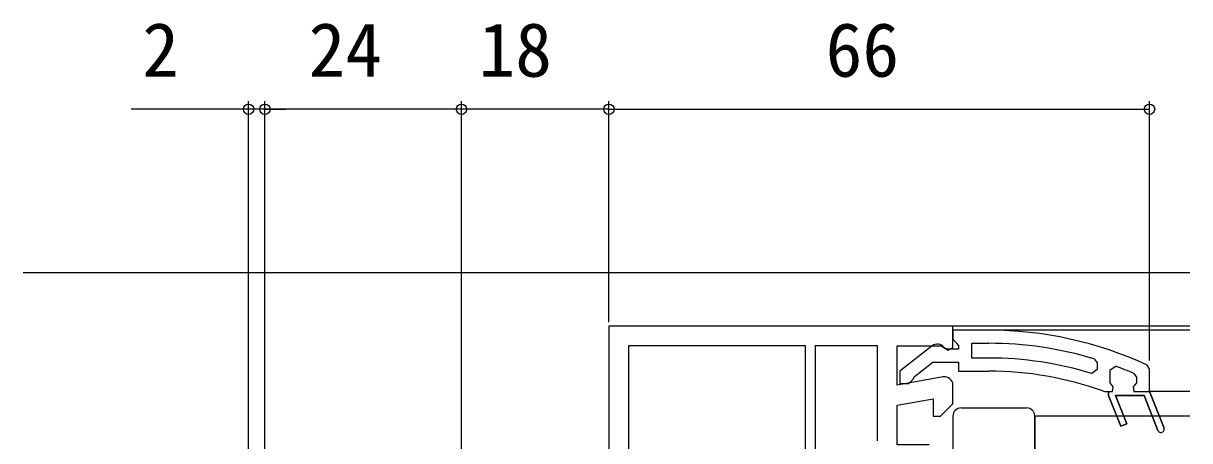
# Model space of a CAD drawing. Units: millimetres, scale not verified. Extents: x -525 to 525, y -783 to 778.
# Drawn here: x 0.6 to 143, y -247.3 to -196.3 of the extents above; entities that cross this region are included whole.
import ezdxf
from ezdxf.enums import TextEntityAlignment as Align

# ---------------------------------------------------------------- set-up
doc = ezdxf.new("R2010")
doc.units = ezdxf.units.MM
doc.header["$LTSCALE"] = 4
for name, color, linetype in [('0-2_YKK_11', 7, 'Continuous'), ('0-3_YKK_12', 2, 'Continuous'), ('0-4_YKK_13', 4, 'Continuous'), ('0-6_YKK_D', 6, 'Continuous')]:
    doc.layers.add(name, color=color, linetype=linetype)
doc.styles.add('ＭＳ ゴシック', font='')
doc.styles.get('ＭＳ ゴシック').set_extended_font_data('MS Gothic')

msp = doc.modelspace()

# ---------------------------------------------------------------- linework, layer by layer
at = {"layer": '0-2_YKK_11'}
for points in [[(114.142, -233.295), (72.142, -233.295), (72.142, -253.161), (72.065, -253.295), (75.483, -256.2), (76.001, -255.59), (73.282, -253.279)], [(112.969, -239.51), (107.342, -240.502), (107.342, -235.695), (112.699, -235.695), (113.566, -236.237), (114.142, -235.918), (114.142, -233.295)], [(118.51, -233.792), (114.142, -233.792), (114.142, -234.892), (114.58, -235.388), (114.842, -235.685), (114.842, -236.092), (113.442, -236.092), (113.042, -235.892)], [(97.342, -235.695), (97.342, -251.074), (104.826, -249.069), (105.16, -248.396)], [(104.942, -247.295), (104.942, -235.695), (97.342, -235.695)], [(111.626, -235.705), (107.642, -238.817), (107.642, -240.292), (108.744, -240.292), (109.243, -239.816), (109.435, -239.447), (111.681, -237.692), (114.842, -237.692), (114.842, -238.792), (118.51, -238.792)], [(118.51, -237.192), (116.442, -237.192), (116.442, -235.392), (118.51, -235.392)], [(131.387, -237.3), (131.742, -237.779), (131.742, -238.615), (131.095, -239.093)], [(139.171, -246.04), (137.48, -241.792), (134.003, -241.792), (135.377, -245.244), (134.634, -245.54), (133.142, -241.792), (133.142, -241.292), (133.642, -241.292), (133.717, -240.701), (133.342, -240.217), (133.342, -240.192), (133.342, -238.656), (134.017, -238.188)], [(136.242, -239.086), (136.542, -239.545), (136.542, -240.217), (136.167, -240.701), (136.242, -241.292), (138.142, -241.292), (139.914, -245.744), (138.142, -241.292), (138.142, -238.51), (137.853, -238.056)], [(111.242, -247.795), (107.342, -247.795), (107.342, -242.94), (111.742, -242.164), (111.742, -244.295), (112.642, -244.295), (114.142, -242.795), (114.142, -240.495)], [(132.525, -241.262), (132.696, -241.292), (133.142, -241.292), (133.142, -241.792), (134.634, -245.54), (135.377, -245.244), (134.003, -241.792), (137.48, -241.792), (139.171, -246.04)]]:
    msp.add_lwpolyline(points, dxfattribs=at)
msp.add_lwpolyline([(74.542, -249.895), (96.142, -249.895), (96.142, -235.695), (74.542, -235.695)], close=True, dxfattribs=at)
for centre, radius, start, end in [((118.51, -279.792), 46, 65.13402, 89.99999), ((112.242, -236.492), 1, 36.86989, 128.08672), ((118.51, -279.792), 44.4, 73.13981, 90.00001), ((118.51, -279.792), 42.6, 72.81723, 90.00001), ((118.51, -279.792), 41, 70.01112, 90.00001), ((118.51, -279.791), 44.4, 66.46078, 69.55779), ((113.142, -240.495), 1, 0.00002, 100.00001), ((139.542, -245.892), 0.4, 201.69939, 21.69941), ((139.542, -245.892), 0.4, 201.69939, 21.69941)]:
    msp.add_arc(centre, radius, start, end, dxfattribs=at)
at = {"layer": '0-3_YKK_12'}
for p, q in [((143.048, -226.796), (0.643, -226.796)), ((143.048, -233.295), (113.642, -233.295)), ((143.048, -233.792), (118.513, -233.792)), ((143.048, -241.292), (138.142, -241.292)), ((124.142, -244.296), (124.142, -289.296)), ((143.048, -244.296), (124.142, -244.296))]:
    msp.add_line(p, q, dxfattribs=at)
at = {"layer": '0-4_YKK_13'}
for p, q in [((115.142, -243.296), (123.142, -243.296)), ((114.142, -244.296), (114.142, -289.296)), ((124.142, -281.296), (124.142, -244.296))]:
    msp.add_line(p, q, dxfattribs=at)
for centre, start, end in [((115.142, -244.296), 90, 180), ((123.142, -244.296), 0, 90)]:
    msp.add_arc(centre, 1, start, end, dxfattribs=at)
at = {"layer": '0-6_YKK_D'}
for p, q in [((28.142, -339.496), (28.142, -205.796)), ((30.143, -259.513), (30.143, -205.796)), ((30.143, -259.513), (30.143, -205.796)), ((54.142, -254.795), (54.142, -205.796)), ((54.142, -254.795), (54.142, -205.796)), ((72.142, -232.795), (72.142, -205.796)), ((72.142, -232.795), (72.142, -205.796)), ((138.142, -237.51), (138.142, -205.796)), ((28.142, -206.796), (13.826, -206.796)), ((30.143, -206.796), (28.142, -206.796)), ((54.142, -206.796), (30.143, -206.796)), ((30.143, -206.796), (32.693, -206.796)), ((72.142, -206.796), (54.142, -206.796)), ((72.142, -206.796), (138.142, -206.796))]:
    msp.add_line(p, q, dxfattribs=at)
for centre in [(28.142, -206.796), (30.143, -206.796), (30.143, -206.796), (54.142, -206.796), (54.142, -206.796), (72.142, -206.796), (72.142, -206.796), (138.142, -206.796)]:
    msp.add_circle(centre, 0.637, dxfattribs=at)

# ---------------------------------------------------------------- texts
at = {"layer": '0-6_YKK_D', "style": 'ＭＳ ゴシック'}
for s, p in [('2', (15.162, -204.796)), ('24', (35.469, -204.796)), ('18', (56.213, -204.796)), ('66', (98.597, -204.796))]:
    msp.add_text(s, height=6.598, dxfattribs=at).set_placement(p, align=Align.BOTTOM_LEFT)

doc.saveas('drawing.dxf')
